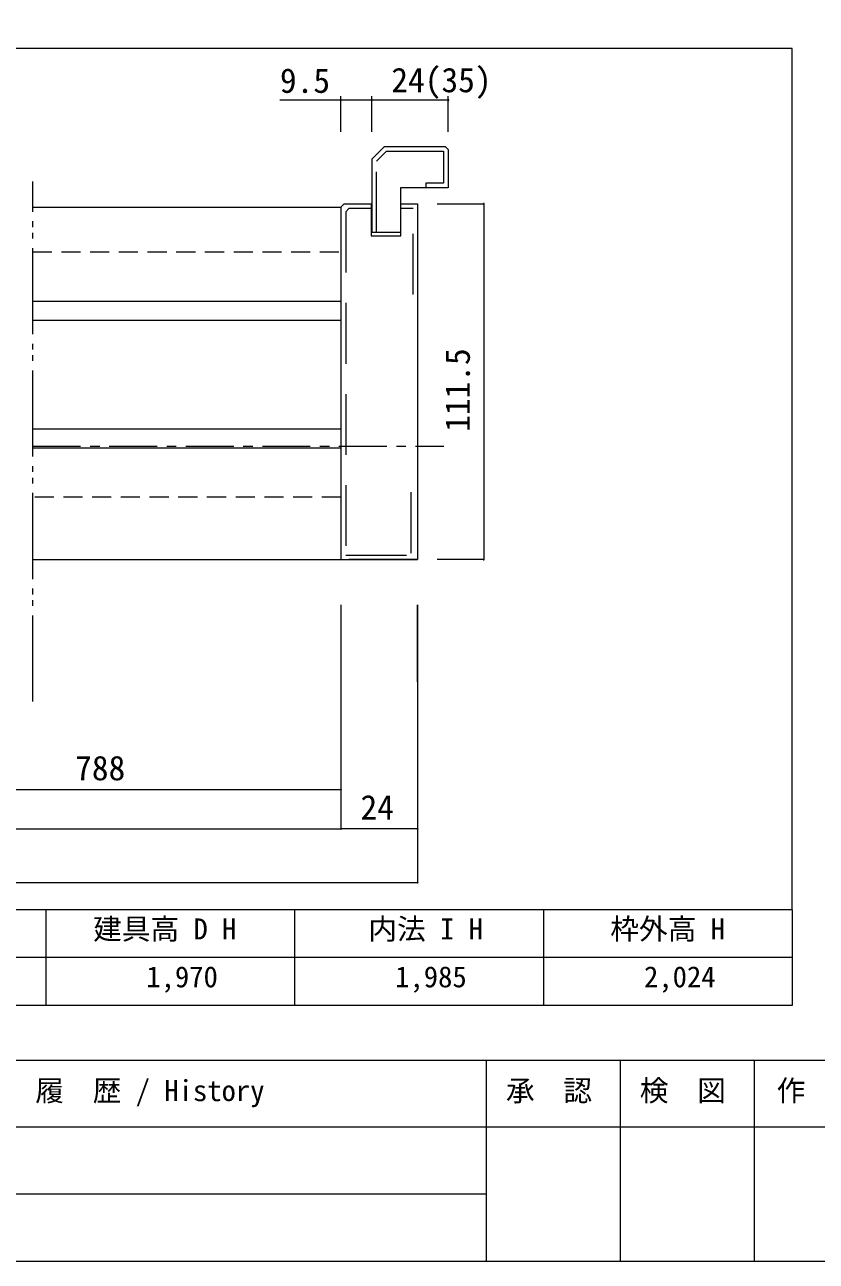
# Model space of a CAD drawing. Units: millimetres on the paper, enlarged 10 times, with parts at other scales. Extents: x -2000 to 2000, y -1385 to 1385.
# Drawn here: x -422 to 405, y -1385 to -92 of the extents above; entities that cross this region are included whole.
import ezdxf
from ezdxf.enums import TextEntityAlignment as Align

# ---------------------------------------------------------------- set-up
doc = ezdxf.new("R2010")
doc.units = ezdxf.units.MM
doc.header["$LTSCALE"] = 10
for name, pattern in [('CHAIN1', [8, 5, -1, 1, -1]), ('DOUBLE_CHAIN2', [12.8, 9, -1, 0.6, -0.6, 0.6, -1]), ('USER2', [9.525, 6.35, -3.175]), ('USER9', [3, 2, -1])]:
    doc.linetypes.add(name, pattern=pattern)
for name, color, linetype, lineweight in [('1-0_H-SYM', 7, 'Continuous', 20), ('1-1_0', 7, 'Continuous', 20), ('2-0_18', 7, 'Continuous', 18)]:
    doc.layers.add(name, color=color, linetype=linetype, lineweight=lineweight)
doc.styles.add('ＭＳ ゴシック', font='')
doc.styles.get('ＭＳ ゴシック').set_extended_font_data('MS Gothic')

msp = doc.modelspace()

# ---------------------------------------------------------------- linework, layer by layer
at = {"layer": '1-0_H-SYM'}
msp.add_line((380, -1017.5), (380, -117.5), dxfattribs=at)
at = {"layer": '1-1_0'}
for p, q in [((380, -117.5), (-1950, -117.5)), ((380, -117.5), (-1950, -117.5)), ((380, -1017.5), (-1950, -1017.5)), ((380, -1017.5), (-1950, -1017.5)), ((-400, -1017.5), (-400, -1117.5)), ((-140, -1017.5), (-140, -1117.5)), ((120, -1017.5), (120, -1117.5)), ((380, -1017.5), (380, -1117.5)), ((380, -1067.5), (-1950, -1067.5)), ((380, -1117.5), (-1950, -1117.5)), ((2000, -1175), (-2000, -1175)), ((60, -1175), (60, -1385)), ((200, -1175), (200, -1385)), ((340, -1175), (340, -1385)), ((2000, -1245), (-1190, -1245)), ((60, -1315), (-1190, -1315))]:
    msp.add_line(p, q, dxfattribs=at)
msp.add_lwpolyline([(-2000, -1385), (2000, -1385), (2000, 1385), (-2000, 1385)], close=True, dxfattribs=at)
at = {"layer": '2-0_18', "color": 4, "lineweight": 9}
for p, q in [((-91.59, -204.47), (-91.59, -167.23)), ((-59.42, -204.47), (-59.42, -167.23)), ((-59.42, -204.47), (-59.42, -167.23)), ((20.58, -204.47), (20.58, -167.23)), ((-59.42, -171.4), (-155.35, -171.4)), ((20.58, -171.4), (-59.42, -171.4)), ((-91.59, -698.76), (-91.59, -933.12)), ((-91.59, -698.76), (-91.59, -779.48)), ((-11.59, -698.76), (-11.59, -989.65)), ((-11.59, -698.76), (-11.59, -989.65)), ((-590.73, -892.04), (-91.59, -892.04)), ((-1417.9, -933.08), (-91.59, -933.08)), ((-11.59, -933.08), (-91.59, -933.08))]:
    msp.add_line(p, q, dxfattribs=at)
at = {"layer": '2-0_18', "lineweight": 20}
for p, q in [((-46.09, -219.75), (-59.42, -233.08)), ((-46.09, -219.75), (17.25, -219.75)), ((17.25, -219.75), (20.58, -223.08)), ((-59.42, -233.08), (-59.42, -309.75)), ((-29.42, -263.08), (-29.42, -309.75)), ((-413.65, -283.08), (-91.59, -283.08)), ((-88.25, -279.75), (-91.59, -283.08)), ((-91.59, -283.08), (-91.59, -328.08)), ((-88.25, -279.75), (-59.92, -279.75)), ((-59.92, -279.75), (-59.92, -313.08)), ((-28.92, -279.75), (-11.59, -279.75)), ((-11.59, -279.75), (-11.59, -651.41)), ((-11.59, -279.75), (-11.59, -651.41)), ((-91.59, -288.08), (-91.59, -651.41)), ((-29.42, -309.75), (-59.42, -309.75)), ((-413.65, -381.41), (-91.59, -381.41)), ((-413.65, -401.41), (-91.59, -401.41)), ((-413.65, -514.75), (-91.59, -514.75)), ((-413.65, -534.75), (-91.59, -534.75)), ((-413.65, -651.41), (-11.59, -651.41)), ((-11.59, -651.41), (-83.25, -651.41)), ((-11.59, -779.48), (-11.59, -698.76))]:
    msp.add_line(p, q, dxfattribs=at)
at = {"layer": '2-0_18', "linetype": 'DOUBLE_CHAIN2', "lineweight": 20}
msp.add_line((-413.65, -799.95), (-413.65, -256.22), dxfattribs=at)
at = {"layer": '2-0_18', "linetype": 'USER2', "lineweight": 20}
for p, q in [((-28.92, -284.31), (-16.15, -284.31)), ((-16.15, -374.41), (-16.15, -284.31)), ((-83.25, -284.75), (-86.59, -288.08)), ((-59.92, -284.75), (-83.25, -284.75)), ((-18.25, -644.75), (-18.25, -556.75))]:
    msp.add_line(p, q, dxfattribs=at)
at = {"layer": '2-0_18', "linetype": 'USER9'}
for p, q in [((-413.65, -329.75), (-91.59, -329.75)), ((-91.59, -586.41), (-413.65, -586.41))]:
    msp.add_line(p, q, dxfattribs=at)
at = {"layer": '2-0_18', "linetype": 'CHAIN1', "lineweight": 20}
msp.add_line((-413.65, -533.08), (15.95, -533.08), dxfattribs=at)
at = {"layer": '2-0_18', "linetype": 'USER2', "lineweight": 20}
for points in [[(-54.42, -309.75), (-54.42, -235.15), (-44.01, -224.75), (15.58, -224.75), (15.58, -258.08), (-2.75, -258.08), (-2.75, -263.08)], [(-86.59, -288.08), (-86.59, -646.85), (-18.25, -646.85)]]:
    msp.add_lwpolyline(points, dxfattribs=at)
at = {"layer": '2-0_18', "lineweight": 20}
for points in [[(20.58, -223.08), (20.58, -263.08), (-29.42, -263.08)], [(-59.92, -313.08), (-28.92, -313.08), (-28.92, -279.75)]]:
    msp.add_lwpolyline(points, dxfattribs=at)
at = {"layer": '2-0_18', "color": 4, "lineweight": 9}
for points in [[(9.02, -279.75), (57.63, -279.75), (57.63, -651.41), (9.02, -651.41)], [(-1497.9, -847.93), (-1497.9, -989.13), (-11.59, -989.13)]]:
    msp.add_lwpolyline(points, dxfattribs=at)
for centre, start, end in [((-91.59, -171.4), 0, 180), ((-91.59, -171.4), 0, 180), ((-91.59, -171.4), 180, 0), ((-91.59, -171.4), 180, 0), ((-59.42, -171.4), 0, 180), ((-59.42, -171.4), 0, 180), ((-59.42, -171.4), 0, 180), ((-59.42, -171.4), 0, 180), ((-59.42, -171.4), 180, 0), ((-59.42, -171.4), 180, 0), ((-59.42, -171.4), 180, 0), ((-59.42, -171.4), 180, 0), ((20.58, -171.4), 0, 180), ((20.58, -171.4), 0, 180), ((20.58, -171.4), 180, 0), ((20.58, -171.4), 180, 0), ((57.63, -279.75), 0, 180), ((57.63, -279.75), 180, 0), ((57.63, -651.41), 0, 180), ((57.63, -651.41), 180, 0), ((-91.59, -892.04), 0, 180), ((-91.59, -892.04), 180, 0), ((-91.59, -933.08), 0, 180), ((-91.59, -933.08), 0, 180), ((-91.59, -933.08), 180, 0), ((-91.59, -933.08), 180, 0), ((-11.59, -933.08), 0, 180), ((-11.59, -933.08), 180, 0), ((-11.59, -989.13), 0, 180), ((-11.59, -989.13), 180, 0)]:
    msp.add_arc(centre, 0.521, start, end, dxfattribs=at)

# ---------------------------------------------------------------- texts
at = {"layer": '1-1_0', "style": 'ＭＳ ゴシック'}
for s, p in [('建具高 D H', (-350.6, -1055.24)), ('内法 I H', (-63.03, -1055.24)), ('枠外高 H', (189.79, -1055.24)), ('1,970', (-294.97, -1105.25)), ('1,985', (-34.97, -1105.25)), ('2,024', (225.03, -1105.25)), ('改\u3000定\u3000履\u3000歴 / History', (-530.99, -1224.21)), ('承\u3000認', (80.74, -1224.21)), ('検\u3000図', (220.6, -1224.21)), ('作\u3000成', (363.67, -1224.21))]:
    msp.add_text(s, height=21.99, dxfattribs=at).set_placement(p, align=Align.BOTTOM_LEFT)
at = {"layer": '2-0_18', "style": 'ＭＳ ゴシック'}
for s, p in [('9.5', (-155.35, -171.4)), ('24(35)', (-38.97, -170.77)), ('788', (-369.31, -889.96)), ('24', (-71.14, -931))]:
    msp.add_text(s, height=25.66, dxfattribs=at).set_placement(p, align=Align.BOTTOM_LEFT)
msp.add_text('111.5', height=25.66, rotation=90, dxfattribs=at).set_placement((50.75, -518.03), align=Align.BOTTOM_LEFT)

doc.saveas('drawing.dxf')
